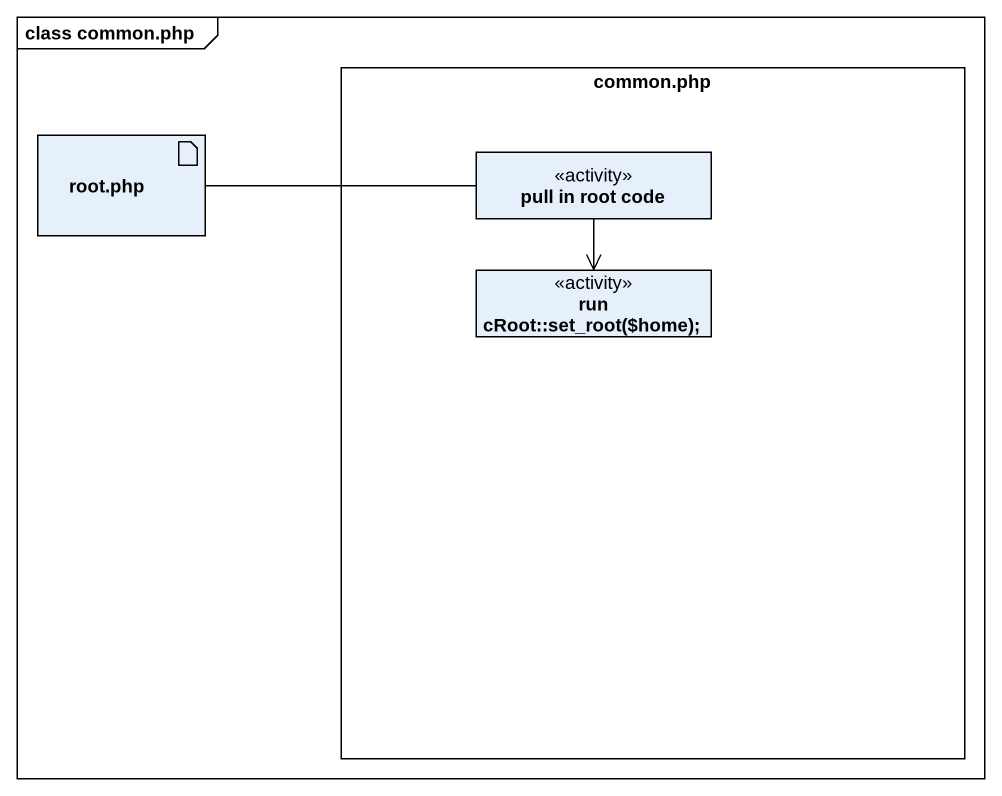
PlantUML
@startuml
mainframe class common.php
allowmixing
hide circle
hide empty members
artifact "root.php" as root_php
rectangle "common.php" as common_php {
  class "pull in root code" as pull_in_root_code <<activity>>
  class "run cRoot::set_root(~$home);" as run_cRoot_set_root_home <<activity>>
}
pull_in_root_code -left- root_php
pull_in_root_code --> run_cRoot_set_root_home
@enduml
